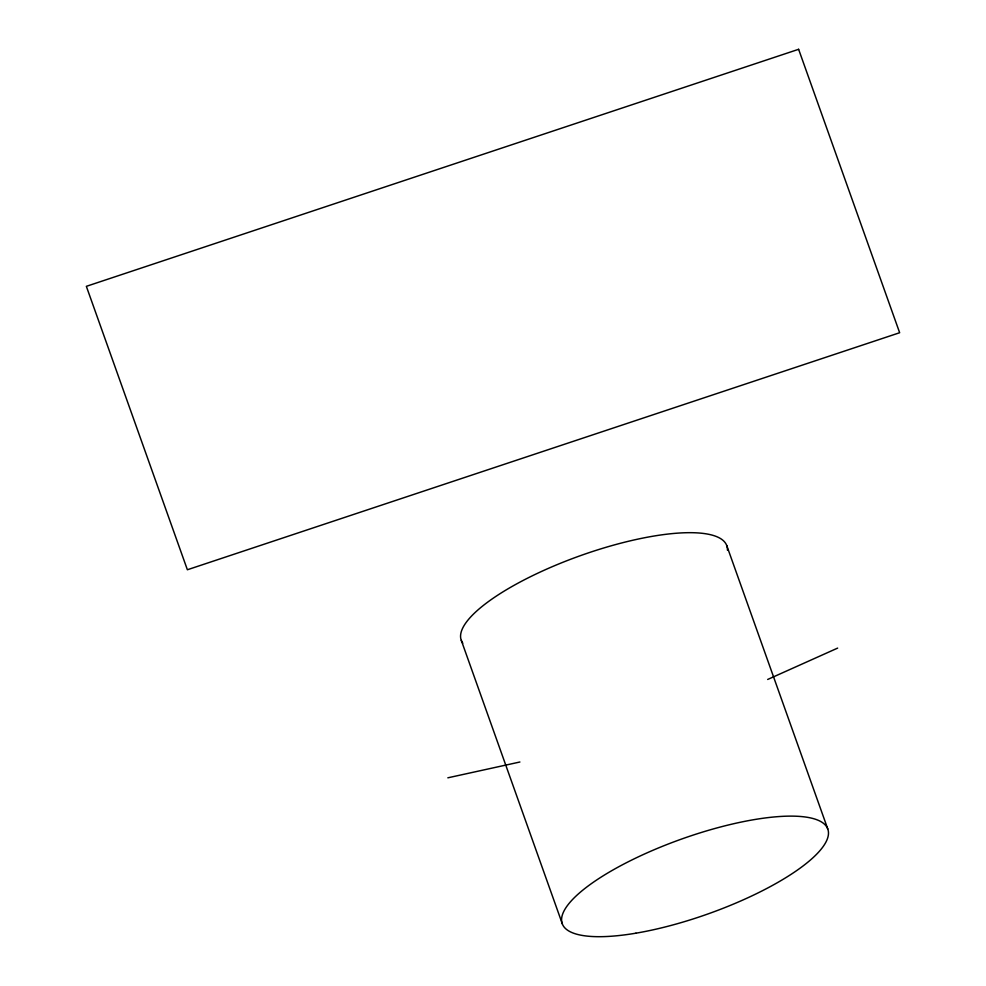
<?xml version="1.0" encoding="UTF-8"?>
<svg xmlns="http://www.w3.org/2000/svg" width="986" height="986" viewBox="0 0 986 986"><rect width="100%" height="100%" fill="white"/><g stroke="black" fill="none" stroke-linecap="round" stroke-linejoin="round"><path stroke-width="1.48" d="M767.675 679.465L837.656 648.098M447.841 777.818L519.905 762.005M726.731 545.505L827.759 828.93M461.312 640.407L562.328 923.845M462.804 643.192A140.949 39.699 -19.6 0 1 582.812 554.81A140.949 39.699 -19.6 0 1 727.434 550.2M798.623 49.3L86.349 286.334L187.377 569.76L899.651 332.726L798.623 49.3M635.908 933.187A140.949 39.699 -19.6 0 0 828.191 830.434A140.949 39.699 -19.6 0 0 621.02 865.535A140.949 39.699 -19.6 0 0 635.908 933.187"/></g></svg>
